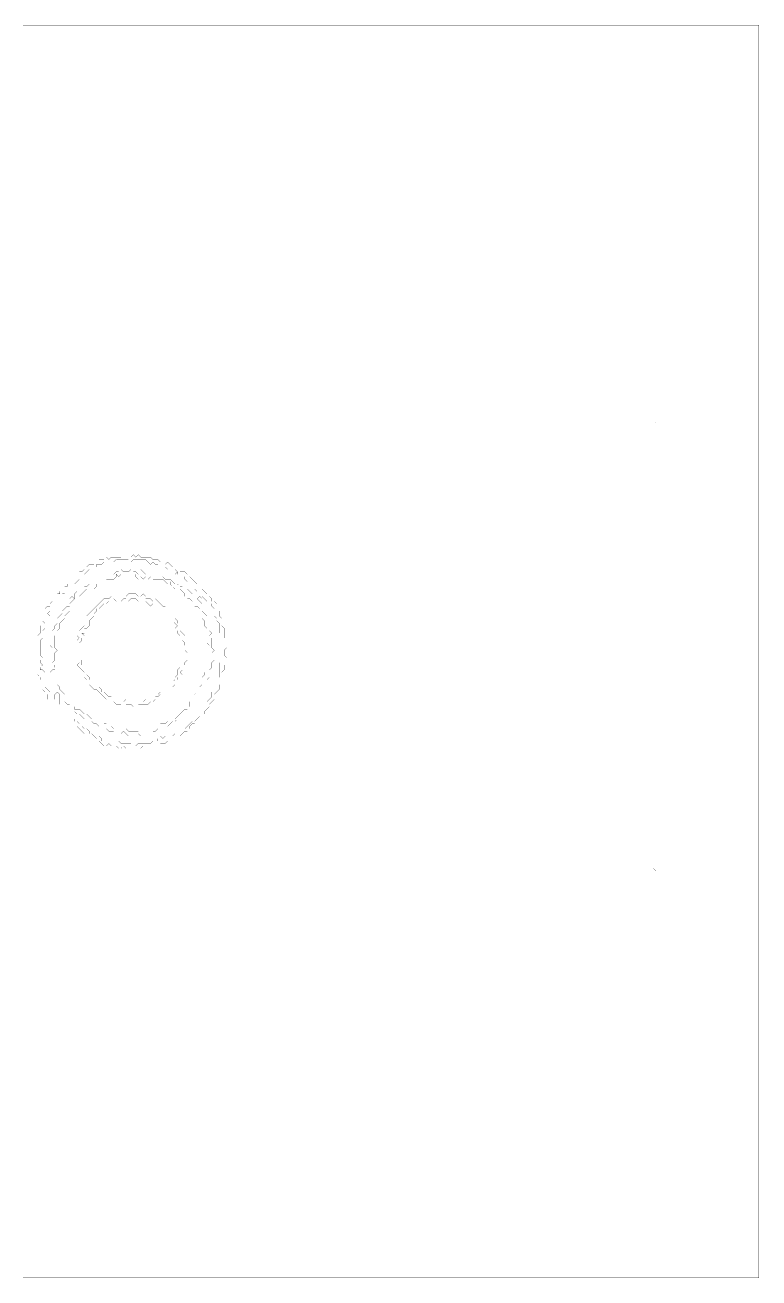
# Model space of a CAD drawing. Header units: metres. Extents: x 0 to 5003, y -5003 to 0.
# Drawn here: x 2074 to 5003, y -5003 to 0 of the extents above; entities that cross this region are included whole.
import ezdxf

# ---------------------------------------------------------------- set-up
doc = ezdxf.new("R2010")
doc.units = ezdxf.units.M
doc.layers.add('conductor', color=1, linetype='Continuous')
doc.layers.add('substrate', color=5, linetype='Continuous')

msp = doc.modelspace()

# ---------------------------------------------------------------- linework, layer by layer
at = {"layer": 'conductor', "const_width": 0.5}
for points in [[(2438, -2134.4), (2428.2, -2144.2), (2418.4, -2144.2), (2408.6, -2144.2), (2398.8, -2144.2), (2389, -2144.2), (2379.2, -2154), (2369.4, -2154), (2359.6, -2154), (2359.6, -2163.8), (2349.8, -2173.6), (2340.1, -2173.6), (2330.3, -2173.6), (2320.5, -2183.4), (2310.7, -2193.2), (2300.9, -2193.2), (2291.1, -2203), (2281.3, -2203), (2291.1, -2212.8), (2281.3, -2222.6), (2271.5, -2232.4), (2261.7, -2232.4), (2251.9, -2242.1), (2251.9, -2251.9), (2242.1, -2261.7), (2232.4, -2271.5), (2222.6, -2271.5), (2222.6, -2281.3), (2212.8, -2291.1), (2203, -2300.9), (2193.2, -2310.7), (2183.4, -2310.7), (2183.4, -2320.5), (2173.6, -2330.3), (2173.6, -2340.1), (2163.8, -2349.8), (2173.6, -2359.6), (2173.6, -2369.4), (2173.6, -2379.2), (2163.8, -2389), (2154, -2398.8), (2154, -2408.6), (2144.2, -2418.4), (2144.2, -2428.2), (2144.2, -2438), (2144.2, -2447.8), (2134.4, -2457.5), (2134.4, -2467.3), (2134.4, -2477.1), (2134.4, -2486.9), (2134.4, -2496.7), (2134.4, -2506.5), (2134.4, -2516.3), (2144.2, -2526.1), (2134.4, -2535.9), (2134.4, -2545.7), (2144.2, -2555.5), (2134.4, -2565.2), (2134.4, -2575), (2144.2, -2575), (2154, -2584.8), (2154, -2594.6), (2154, -2604.4), (2154, -2614.2), (2154, -2624), (2163.8, -2633.8), (2154, -2643.6), (2163.8, -2653.4), (2173.6, -2663.2), (2183.4, -2663.2), (2193.2, -2672.9), (2193.2, -2682.7), (2193.2, -2692.5), (2203, -2682.7), (2212.8, -2692.5), (2212.8, -2702.3), (2212.8, -2712.1), (2222.6, -2721.9), (2222.6, -2731.7), (2232.4, -2741.5), (2242.1, -2751.3), (2251.9, -2751.3), (2261.7, -2761.1), (2271.5, -2770.9), (2271.5, -2780.6), (2281.3, -2780.6), (2291.1, -2790.4), (2291.1, -2800.2), (2300.9, -2800.2), (2310.7, -2810), (2320.5, -2810), (2330.3, -2819.8), (2330.3, -2829.6), (2340.1, -2829.6), (2349.8, -2839.4), (2359.6, -2849.2), (2369.4, -2839.4), (2379.2, -2849.2), (2379.2, -2859), (2389, -2859), (2398.8, -2859), (2408.6, -2859), (2418.4, -2859), (2428.2, -2859), (2438, -2859), (2447.8, -2859), (2457.5, -2868.8), (2467.3, -2868.8), (2477.1, -2868.8), (2486.9, -2868.8), (2496.7, -2868.8), (2506.5, -2878.6), (2516.3, -2878.6), (2526.1, -2868.8), (2535.9, -2868.8), (2545.7, -2868.8), (2555.5, -2868.8), (2565.2, -2868.8), (2575, -2868.8), (2584.8, -2859), (2594.6, -2859), (2604.4, -2859), (2604.4, -2849.2), (2614.2, -2839.4), (2624, -2849.2), (2633.8, -2839.4), (2643.6, -2839.4), (2653.4, -2839.4), (2663.2, -2839.4), (2672.9, -2829.6), (2682.7, -2829.6), (2692.5, -2829.6), (2692.5, -2819.8), (2702.3, -2810), (2712.1, -2810), (2721.9, -2800.2), (2731.7, -2790.4), (2741.5, -2780.6), (2751.3, -2780.6), (2761.1, -2770.9), (2770.9, -2761.1), (2761.1, -2751.3), (2770.9, -2741.5), (2780.6, -2741.5), (2780.6, -2731.7), (2790.4, -2721.9), (2800.2, -2712.1), (2800.2, -2702.3), (2810, -2692.5), (2819.8, -2682.7), (2819.8, -2672.9), (2819.8, -2663.2), (2829.6, -2653.4), (2829.6, -2643.6), (2829.6, -2633.8), (2839.4, -2624), (2839.4, -2614.2), (2849.2, -2604.4), (2849.2, -2594.6), (2849.2, -2584.8), (2849.2, -2575), (2849.2, -2565.2), (2849.2, -2555.5), (2849.2, -2545.7), (2859, -2535.9), (2859, -2526.1), (2859, -2516.3), (2859, -2506.5), (2859, -2496.7), (2859, -2486.9), (2859, -2477.1), (2859, -2467.3), (2859, -2457.5), (2859, -2447.8), (2859, -2438), (2849.2, -2428.2), (2849.2, -2418.4), (2849.2, -2408.6), (2849.2, -2398.8), (2849.2, -2389), (2839.4, -2379.2), (2839.4, -2369.4), (2829.6, -2359.6), (2829.6, -2349.8), (2829.6, -2340.1), (2829.6, -2330.3), (2819.8, -2320.5), (2819.8, -2310.7), (2810, -2300.9), (2800.2, -2300.9), (2790.4, -2291.1), (2780.6, -2281.3), (2780.6, -2271.5), (2770.9, -2261.7), (2761.1, -2261.7), (2751.3, -2251.9), (2751.3, -2242.1), (2741.5, -2232.4), (2741.5, -2222.6), (2731.7, -2222.6), (2721.9, -2222.6), (2712.1, -2212.8), (2712.1, -2203), (2702.3, -2203), (2692.5, -2203), (2682.7, -2193.2), (2682.7, -2183.4), (2672.9, -2173.6), (2663.2, -2173.6), (2653.4, -2173.6), (2643.6, -2173.6), (2633.8, -2163.8), (2624, -2163.8), (2614.2, -2163.8), (2604.4, -2154), (2594.6, -2154), (2584.8, -2144.2), (2575, -2154), (2565.2, -2144.2), (2555.5, -2134.4), (2545.7, -2134.4), (2535.9, -2134.4), (2526.1, -2134.4), (2516.3, -2134.4), (2506.5, -2134.4), (2496.7, -2144.2), (2486.9, -2134.4), (2477.1, -2134.4), (2467.3, -2134.4), (2457.5, -2134.4), (2447.8, -2134.4)], [(2447.8, -2183.4), (2457.5, -2173.6), (2467.3, -2183.4), (2477.1, -2183.4), (2486.9, -2183.4), (2496.7, -2173.6), (2506.5, -2183.4), (2516.3, -2183.4), (2526.1, -2193.2), (2526.1, -2183.4), (2535.9, -2173.6), (2545.7, -2183.4), (2555.5, -2193.2), (2565.2, -2193.2), (2565.2, -2183.4), (2575, -2173.6), (2584.8, -2183.4), (2584.8, -2193.2), (2584.8, -2203), (2594.6, -2203), (2604.4, -2203), (2614.2, -2203), (2624, -2203), (2633.8, -2212.8), (2643.6, -2212.8), (2653.4, -2212.8), (2663.2, -2222.6), (2672.9, -2232.4), (2682.7, -2232.4), (2692.5, -2242.1), (2702.3, -2242.1), (2712.1, -2251.9), (2721.9, -2251.9), (2731.7, -2261.7), (2721.9, -2271.5), (2731.7, -2261.7), (2741.5, -2271.5), (2741.5, -2281.3), (2751.3, -2291.1), (2761.1, -2300.9), (2770.9, -2300.9), (2780.6, -2310.7), (2780.6, -2320.5), (2780.6, -2330.3), (2780.6, -2340.1), (2790.4, -2349.8), (2800.2, -2359.6), (2790.4, -2369.4), (2800.2, -2379.2), (2810, -2389), (2810, -2398.8), (2810, -2408.6), (2810, -2418.4), (2819.8, -2428.2), (2810, -2438), (2819.8, -2447.8), (2819.8, -2457.5), (2819.8, -2467.3), (2819.8, -2477.1), (2819.8, -2486.9), (2829.6, -2496.7), (2819.8, -2506.5), (2829.6, -2516.3), (2819.8, -2526.1), (2829.6, -2535.9), (2819.8, -2545.7), (2819.8, -2555.5), (2819.8, -2565.2), (2810, -2575), (2819.8, -2584.8), (2810, -2594.6), (2810, -2604.4), (2800.2, -2614.2), (2800.2, -2624), (2800.2, -2633.8), (2790.4, -2643.6), (2780.6, -2653.4), (2780.6, -2663.2), (2780.6, -2672.9), (2780.6, -2682.7), (2770.9, -2692.5), (2761.1, -2692.5), (2751.3, -2702.3), (2741.5, -2712.1), (2741.5, -2721.9), (2731.7, -2731.7), (2721.9, -2741.5), (2712.1, -2751.3), (2702.3, -2751.3), (2702.3, -2761.1), (2692.5, -2770.9), (2682.7, -2770.9), (2672.9, -2780.6), (2663.2, -2780.6), (2653.4, -2790.4), (2643.6, -2800.2), (2633.8, -2800.2), (2624, -2810), (2614.2, -2810), (2604.4, -2810), (2594.6, -2819.8), (2584.8, -2819.8), (2575, -2829.6), (2565.2, -2829.6), (2555.5, -2829.6), (2545.7, -2829.6), (2535.9, -2839.4), (2526.1, -2829.6), (2516.3, -2839.4), (2506.5, -2839.4), (2496.7, -2839.4), (2486.9, -2839.4), (2477.1, -2829.6), (2467.3, -2819.8), (2457.5, -2829.6), (2447.8, -2829.6), (2438, -2829.6), (2428.2, -2819.8), (2418.4, -2819.8), (2408.6, -2819.8), (2398.8, -2810), (2389, -2810), (2379.2, -2800.2), (2369.4, -2800.2), (2359.6, -2790.4), (2349.8, -2790.4), (2340.1, -2780.6), (2330.3, -2780.6), (2320.5, -2770.9), (2310.7, -2770.9), (2300.9, -2761.1), (2291.1, -2751.3), (2281.3, -2751.3), (2271.5, -2741.5), (2261.7, -2741.5), (2251.9, -2731.7), (2251.9, -2721.9), (2251.9, -2712.1), (2242.1, -2712.1), (2232.4, -2702.3), (2222.6, -2702.3), (2212.8, -2692.5), (2212.8, -2682.7), (2212.8, -2672.9), (2203, -2663.2), (2203, -2653.4), (2193.2, -2643.6), (2183.4, -2633.8), (2183.4, -2624), (2183.4, -2614.2), (2193.2, -2604.4), (2183.4, -2604.4), (2173.6, -2594.6), (2173.6, -2584.8), (2183.4, -2575), (2193.2, -2575), (2183.4, -2575), (2173.6, -2565.2), (2173.6, -2555.5), (2173.6, -2545.7), (2173.6, -2535.9), (2173.6, -2526.1), (2173.6, -2516.3), (2183.4, -2506.5), (2183.4, -2496.7), (2183.4, -2486.9), (2173.6, -2477.1), (2173.6, -2467.3), (2173.6, -2457.5), (2173.6, -2447.8), (2173.6, -2438), (2183.4, -2428.2), (2183.4, -2418.4), (2193.2, -2408.6), (2193.2, -2398.8), (2203, -2389), (2203, -2379.2), (2203, -2369.4), (2212.8, -2359.6), (2222.6, -2349.8), (2222.6, -2340.1), (2232.4, -2330.3), (2242.1, -2320.5), (2251.9, -2320.5), (2251.9, -2310.7), (2261.7, -2300.9), (2271.5, -2291.1), (2271.5, -2281.3), (2271.5, -2271.5), (2281.3, -2261.7), (2291.1, -2261.7), (2300.9, -2251.9), (2310.7, -2242.1), (2320.5, -2242.1), (2330.3, -2232.4), (2340.1, -2232.4), (2349.8, -2232.4), (2359.6, -2222.6), (2369.4, -2212.8), (2379.2, -2203), (2389, -2203), (2398.8, -2203), (2408.6, -2193.2), (2418.4, -2193.2), (2428.2, -2193.2), (2438, -2183.4)], [(2663.2, -2183.4), (2672.9, -2173.6), (2682.7, -2183.4), (2672.9, -2193.2)], [(2251.9, -2291.1), (2261.7, -2281.3), (2271.5, -2291.1), (2261.7, -2300.9)], [(2428.2, -2291.1), (2418.4, -2300.9), (2408.6, -2300.9), (2398.8, -2310.7), (2389, -2310.7), (2379.2, -2320.5), (2369.4, -2330.3), (2359.6, -2330.3), (2359.6, -2340.1), (2349.8, -2349.8), (2349.8, -2359.6), (2340.1, -2369.4), (2330.3, -2379.2), (2330.3, -2389), (2330.3, -2398.8), (2320.5, -2408.6), (2310.7, -2408.6), (2320.5, -2418.4), (2310.7, -2428.2), (2300.9, -2428.2), (2310.7, -2438), (2300.9, -2447.8), (2300.9, -2457.5), (2291.1, -2467.3), (2291.1, -2477.1), (2291.1, -2486.9), (2291.1, -2496.7), (2291.1, -2506.5), (2291.1, -2516.3), (2291.1, -2526.1), (2300.9, -2535.9), (2300.9, -2545.7), (2300.9, -2555.5), (2310.7, -2565.2), (2320.5, -2575), (2320.5, -2584.8), (2320.5, -2594.6), (2330.3, -2604.4), (2330.3, -2614.2), (2340.1, -2624), (2340.1, -2633.8), (2349.8, -2633.8), (2359.6, -2643.6), (2369.4, -2643.6), (2379.2, -2653.4), (2379.2, -2663.2), (2389, -2663.2), (2398.8, -2672.9), (2408.6, -2682.7), (2418.4, -2682.7), (2428.2, -2692.5), (2438, -2692.5), (2447.8, -2692.5), (2457.5, -2692.5), (2467.3, -2702.3), (2477.1, -2692.5), (2486.9, -2692.5), (2496.7, -2702.3), (2506.5, -2702.3), (2516.3, -2702.3), (2526.1, -2692.5), (2535.9, -2692.5), (2545.7, -2702.3), (2555.5, -2692.5), (2565.2, -2692.5), (2575, -2692.5), (2584.8, -2692.5), (2584.8, -2682.7), (2594.6, -2672.9), (2604.4, -2672.9), (2614.2, -2663.2), (2624, -2663.2), (2633.8, -2653.4), (2643.6, -2643.6), (2653.4, -2633.8), (2663.2, -2624), (2672.9, -2614.2), (2672.9, -2604.4), (2682.7, -2594.6), (2682.7, -2584.8), (2682.7, -2575), (2692.5, -2565.2), (2692.5, -2555.5), (2692.5, -2545.7), (2702.3, -2535.9), (2702.3, -2526.1), (2702.3, -2516.3), (2702.3, -2506.5), (2702.3, -2496.7), (2702.3, -2486.9), (2702.3, -2477.1), (2702.3, -2467.3), (2692.5, -2457.5), (2682.7, -2447.8), (2692.5, -2438), (2682.7, -2428.2), (2682.7, -2418.4), (2672.9, -2408.6), (2682.7, -2398.8), (2672.9, -2389), (2663.2, -2379.2), (2663.2, -2369.4), (2653.4, -2359.6), (2643.6, -2349.8), (2633.8, -2340.1), (2633.8, -2330.3), (2624, -2330.3), (2614.2, -2320.5), (2604.4, -2310.7), (2594.6, -2310.7), (2584.8, -2310.7), (2575, -2320.5), (2565.2, -2310.7), (2555.5, -2300.9), (2545.7, -2300.9), (2535.9, -2300.9), (2526.1, -2300.9), (2516.3, -2291.1), (2506.5, -2291.1), (2496.7, -2291.1), (2486.9, -2300.9), (2477.1, -2291.1), (2467.3, -2291.1), (2457.5, -2300.9), (2447.8, -2300.9), (2438, -2300.9)], [(2761.1, -2291.1), (2770.9, -2281.3), (2780.6, -2291.1), (2770.9, -2300.9)], [(2193.2, -2672.9), (2203, -2663.2), (2212.8, -2672.9), (2203, -2682.7)]]:
    msp.add_lwpolyline(points, close=True, dxfattribs=at)
at = {"layer": 'substrate', "const_width": 0.5}
msp.add_lwpolyline([(2065.9, -5003.2), (2075.7, -5003.2), (2085.5, -5003.2), (2095.3, -5003.2), (2105.1, -5003.2), (2114.9, -5003.2), (2124.7, -5003.2), (2134.4, -5003.2), (2144.2, -5003.2), (2154, -5003.2), (2163.8, -5003.2), (2173.6, -5003.2), (2183.4, -5003.2), (2193.2, -5003.2), (2203, -5003.2), (2212.8, -5003.2), (2222.6, -5003.2), (2232.4, -5003.2), (2242.1, -5003.2), (2251.9, -5003.2), (2261.7, -5003.2), (2271.5, -5003.2), (2281.3, -5003.2), (2291.1, -5003.2), (2300.9, -5003.2), (2310.7, -5003.2), (2320.5, -5003.2), (2330.3, -5003.2), (2340.1, -5003.2), (2349.8, -5003.2), (2359.6, -5003.2), (2369.4, -5003.2), (2379.2, -5003.2), (2389, -5003.2), (2398.8, -5003.2), (2408.6, -5003.2), (2418.4, -5003.2), (2428.2, -5003.2), (2438, -5003.2), (2447.8, -5003.2), (2457.5, -5003.2), (2467.3, -5003.2), (2477.1, -5003.2), (2486.9, -5003.2), (2496.7, -5003.2), (2506.5, -5003.2), (2516.3, -5003.2), (2526.1, -5003.2), (2535.9, -5003.2), (2545.7, -5003.2), (2555.5, -5003.2), (2565.2, -5003.2), (2575, -5003.2), (2584.8, -5003.2), (2594.6, -5003.2), (2604.4, -5003.2), (2614.2, -5003.2), (2624, -5003.2), (2633.8, -5003.2), (2643.6, -5003.2), (2653.4, -5003.2), (2663.2, -5003.2), (2672.9, -5003.2), (2682.7, -5003.2), (2692.5, -5003.2), (2702.3, -5003.2), (2712.1, -5003.2), (2721.9, -5003.2), (2731.7, -5003.2), (2741.5, -5003.2), (2751.3, -5003.2), (2761.1, -5003.2), (2770.9, -5003.2), (2780.6, -5003.2), (2790.4, -5003.2), (2800.2, -5003.2), (2810, -5003.2), (2819.8, -5003.2), (2829.6, -5003.2), (2839.4, -5003.2), (2849.2, -5003.2), (2859, -5003.2), (2868.8, -5003.2), (2878.6, -5003.2), (2888.3, -5003.2), (2898.1, -5003.2), (2907.9, -5003.2), (2917.7, -5003.2), (2927.5, -5003.2), (2937.3, -5003.2), (2947.1, -5003.2), (2956.9, -5003.2), (2966.7, -5003.2), (2976.5, -5003.2), (2986.3, -5003.2), (2996.1, -5003.2), (3005.8, -5003.2), (3015.6, -5003.2), (3025.4, -5003.2), (3035.2, -5003.2), (3045, -5003.2), (3054.8, -5003.2), (3064.6, -5003.2), (3074.4, -5003.2), (3084.2, -5003.2), (3094, -5003.2), (3103.8, -5003.2), (3113.5, -5003.2), (3123.3, -5003.2), (3133.1, -5003.2), (3142.9, -5003.2), (3152.7, -5003.2), (3162.5, -5003.2), (3172.3, -5003.2), (3182.1, -5003.2), (3191.9, -5003.2), (3201.7, -5003.2), (3211.5, -5003.2), (3221.2, -5003.2), (3231, -5003.2), (3240.8, -5003.2), (3250.6, -5003.2), (3260.4, -5003.2), (3270.2, -5003.2), (3280, -5003.2), (3289.8, -5003.2), (3299.6, -5003.2), (3309.4, -5003.2), (3319.2, -5003.2), (3328.9, -5003.2), (3338.7, -5003.2), (3348.5, -5003.2), (3358.3, -5003.2), (3368.1, -5003.2), (3377.9, -5003.2), (3387.7, -5003.2), (3397.5, -5003.2), (3407.3, -5003.2), (3417.1, -5003.2), (3426.9, -5003.2), (3436.6, -5003.2), (3446.4, -5003.2), (3456.2, -5003.2), (3466, -5003.2), (3475.8, -5003.2), (3485.6, -5003.2), (3495.4, -5003.2), (3505.2, -5003.2), (3515, -5003.2), (3524.8, -5003.2), (3534.6, -5003.2), (3544.3, -5003.2), (3554.1, -5003.2), (3563.9, -5003.2), (3573.7, -5003.2), (3583.5, -5003.2), (3593.3, -5003.2), (3603.1, -5003.2), (3612.9, -5003.2), (3622.7, -5003.2), (3632.5, -5003.2), (3642.3, -5003.2), (3652, -5003.2), (3661.8, -5003.2), (3671.6, -5003.2), (3681.4, -5003.2), (3691.2, -5003.2), (3701, -5003.2), (3710.8, -5003.2), (3720.6, -5003.2), (3730.4, -5003.2), (3740.2, -5003.2), (3750, -5003.2), (3759.8, -5003.2), (3769.5, -5003.2), (3779.3, -5003.2), (3789.1, -5003.2), (3798.9, -5003.2), (3808.7, -5003.2), (3818.5, -5003.2), (3828.3, -5003.2), (3838.1, -5003.2), (3847.9, -5003.2), (3857.7, -5003.2), (3867.5, -5003.2), (3877.2, -5003.2), (3887, -5003.2), (3896.8, -5003.2), (3906.6, -5003.2), (3916.4, -5003.2), (3926.2, -5003.2), (3936, -5003.2), (3945.8, -5003.2), (3955.6, -5003.2), (3965.4, -5003.2), (3975.2, -5003.2), (3984.9, -5003.2), (3994.7, -5003.2), (4004.5, -5003.2), (4014.3, -5003.2), (4024.1, -5003.2), (4033.9, -5003.2), (4043.7, -5003.2), (4053.5, -5003.2), (4063.3, -5003.2), (4073.1, -5003.2), (4082.9, -5003.2), (4092.6, -5003.2), (4102.4, -5003.2), (4112.2, -5003.2), (4122, -5003.2), (4131.8, -5003.2), (4141.6, -5003.2), (4151.4, -5003.2), (4161.2, -5003.2), (4171, -5003.2), (4180.8, -5003.2), (4190.6, -5003.2), (4200.3, -5003.2), (4210.1, -5003.2), (4219.9, -5003.2), (4229.7, -5003.2), (4239.5, -5003.2), (4249.3, -5003.2), (4259.1, -5003.2), (4268.9, -5003.2), (4278.7, -5003.2), (4288.5, -5003.2), (4298.3, -5003.2), (4308, -5003.2), (4317.8, -5003.2), (4327.6, -5003.2), (4337.4, -5003.2), (4347.2, -5003.2), (4357, -5003.2), (4366.8, -5003.2), (4376.6, -5003.2), (4386.4, -5003.2), (4396.2, -5003.2), (4406, -5003.2), (4415.7, -5003.2), (4425.5, -5003.2), (4435.3, -5003.2), (4445.1, -5003.2), (4454.9, -5003.2), (4464.7, -5003.2), (4474.5, -5003.2), (4484.3, -5003.2), (4494.1, -5003.2), (4503.9, -5003.2), (4513.7, -5003.2), (4523.4, -5003.2), (4533.2, -5003.2), (4543, -5003.2), (4552.8, -5003.2), (4562.6, -5003.2), (4572.4, -5003.2), (4582.2, -5003.2), (4592, -5003.2), (4601.8, -5003.2), (4611.6, -5003.2), (4621.4, -5003.2), (4631.2, -5003.2), (4640.9, -5003.2), (4650.7, -5003.2), (4660.5, -5003.2), (4670.3, -5003.2), (4680.1, -5003.2), (4689.9, -5003.2), (4699.7, -5003.2), (4709.5, -5003.2), (4719.3, -5003.2), (4729.1, -5003.2), (4738.9, -5003.2), (4748.6, -5003.2), (4758.4, -5003.2), (4768.2, -5003.2), (4778, -5003.2), (4787.8, -5003.2), (4797.6, -5003.2), (4807.4, -5003.2), (4817.2, -5003.2), (4827, -5003.2), (4836.8, -5003.2), (4846.6, -5003.2), (4856.3, -5003.2), (4866.1, -5003.2), (4875.9, -5003.2), (4885.7, -5003.2), (4895.5, -5003.2), (4905.3, -5003.2), (4915.1, -5003.2), (4924.9, -5003.2), (4934.7, -5003.2), (4944.5, -5003.2), (4954.3, -5003.2), (4964, -5003.2), (4973.8, -5003.2), (4983.6, -5003.2), (4993.4, -5003.2), (5003.2, -5003.2), (5003.2, -4993.4), (5003.2, -4983.6), (5003.2, -4973.8), (5003.2, -4964), (5003.2, -4954.3), (5003.2, -4944.5), (5003.2, -4934.7), (5003.2, -4924.9), (5003.2, -4915.1), (5003.2, -4905.3), (5003.2, -4895.5), (5003.2, -4885.7), (5003.2, -4875.9), (5003.2, -4866.1), (5003.2, -4856.3), (5003.2, -4846.6), (5003.2, -4836.8), (5003.2, -4827), (5003.2, -4817.2), (5003.2, -4807.4), (5003.2, -4797.6), (5003.2, -4787.8), (5003.2, -4778), (5003.2, -4768.2), (5003.2, -4758.4), (5003.2, -4748.6), (5003.2, -4738.9), (5003.2, -4729.1), (5003.2, -4719.3), (5003.2, -4709.5), (5003.2, -4699.7), (5003.2, -4689.9), (5003.2, -4680.1), (5003.2, -4670.3), (5003.2, -4660.5), (5003.2, -4650.7), (5003.2, -4640.9), (5003.2, -4631.2), (5003.2, -4621.4), (5003.2, -4611.6), (5003.2, -4601.8), (5003.2, -4592), (5003.2, -4582.2), (5003.2, -4572.4), (5003.2, -4562.6), (5003.2, -4552.8), (5003.2, -4543), (5003.2, -4533.2), (5003.2, -4523.4), (5003.2, -4513.7), (5003.2, -4503.9), (5003.2, -4494.1), (5003.2, -4484.3), (5003.2, -4474.5), (5003.2, -4464.7), (5003.2, -4454.9), (5003.2, -4445.1), (5003.2, -4435.3), (5003.2, -4425.5), (5003.2, -4415.7), (5003.2, -4406), (5003.2, -4396.2), (5003.2, -4386.4), (5003.2, -4376.6), (5003.2, -4366.8), (5003.2, -4357), (5003.2, -4347.2), (5003.2, -4337.4), (5003.2, -4327.6), (5003.2, -4317.8), (5003.2, -4308), (5003.2, -4298.3), (5003.2, -4288.5), (5003.2, -4278.7), (5003.2, -4268.9), (5003.2, -4259.1), (5003.2, -4249.3), (5003.2, -4239.5), (5003.2, -4229.7), (5003.2, -4219.9), (5003.2, -4210.1), (5003.2, -4200.3), (5003.2, -4190.6), (5003.2, -4180.8), (5003.2, -4171), (5003.2, -4161.2), (5003.2, -4151.4), (5003.2, -4141.6), (5003.2, -4131.8), (5003.2, -4122), (5003.2, -4112.2), (5003.2, -4102.4), (5003.2, -4092.6), (5003.2, -4082.9), (5003.2, -4073.1), (5003.2, -4063.3), (5003.2, -4053.5), (5003.2, -4043.7), (5003.2, -4033.9), (5003.2, -4024.1), (5003.2, -4014.3), (5003.2, -4004.5), (5003.2, -3994.7), (5003.2, -3984.9), (5003.2, -3975.2), (5003.2, -3965.4), (5003.2, -3955.6), (5003.2, -3945.8), (5003.2, -3936), (5003.2, -3926.2), (5003.2, -3916.4), (5003.2, -3906.6), (5003.2, -3896.8), (5003.2, -3887), (5003.2, -3877.2), (5003.2, -3867.5), (5003.2, -3857.7), (5003.2, -3847.9), (5003.2, -3838.1), (5003.2, -3828.3), (5003.2, -3818.5), (5003.2, -3808.7), (5003.2, -3798.9), (5003.2, -3789.1), (5003.2, -3779.3), (5003.2, -3769.5), (5003.2, -3759.8), (5003.2, -3750), (5003.2, -3740.2), (5003.2, -3730.4), (5003.2, -3720.6), (5003.2, -3710.8), (5003.2, -3701), (5003.2, -3691.2), (5003.2, -3681.4), (5003.2, -3671.6), (5003.2, -3661.8), (5003.2, -3652), (5003.2, -3642.3), (5003.2, -3632.5), (5003.2, -3622.7), (5003.2, -3612.9), (5003.2, -3603.1), (5003.2, -3593.3), (5003.2, -3583.5), (5003.2, -3573.7), (5003.2, -3563.9), (5003.2, -3554.1), (5003.2, -3544.3), (5003.2, -3534.6), (5003.2, -3524.8), (5003.2, -3515), (5003.2, -3505.2), (5003.2, -3495.4), (5003.2, -3485.6), (5003.2, -3475.8), (5003.2, -3466), (5003.2, -3456.2), (5003.2, -3446.4), (5003.2, -3436.6), (5003.2, -3426.9), (5003.2, -3417.1), (5003.2, -3407.3), (5003.2, -3397.5), (5003.2, -3387.7), (5003.2, -3377.9), (5003.2, -3368.1), (5003.2, -3358.3), (5003.2, -3348.5), (5003.2, -3338.7), (5003.2, -3328.9), (5003.2, -3319.2), (5003.2, -3309.4), (5003.2, -3299.6), (5003.2, -3289.8), (5003.2, -3280), (5003.2, -3270.2), (5003.2, -3260.4), (5003.2, -3250.6), (5003.2, -3240.8), (5003.2, -3231), (5003.2, -3221.2), (5003.2, -3211.5), (5003.2, -3201.7), (5003.2, -3191.9), (5003.2, -3182.1), (5003.2, -3172.3), (5003.2, -3162.5), (5003.2, -3152.7), (5003.2, -3142.9), (5003.2, -3133.1), (5003.2, -3123.3), (5003.2, -3113.5), (5003.2, -3103.8), (5003.2, -3094), (5003.2, -3084.2), (5003.2, -3074.4), (5003.2, -3064.6), (5003.2, -3054.8), (5003.2, -3045), (5003.2, -3035.2), (5003.2, -3025.4), (5003.2, -3015.6), (5003.2, -3005.8), (5003.2, -2996.1), (5003.2, -2986.3), (5003.2, -2976.5), (5003.2, -2966.7), (5003.2, -2956.9), (5003.2, -2947.1), (5003.2, -2937.3), (5003.2, -2927.5), (5003.2, -2917.7), (5003.2, -2907.9), (5003.2, -2898.1), (5003.2, -2888.3), (5003.2, -2878.6), (5003.2, -2868.8), (5003.2, -2859), (5003.2, -2849.2), (5003.2, -2839.4), (5003.2, -2829.6), (5003.2, -2819.8), (5003.2, -2810), (5003.2, -2800.2), (5003.2, -2790.4), (5003.2, -2780.6), (5003.2, -2770.9), (5003.2, -2761.1), (5003.2, -2751.3), (5003.2, -2741.5), (5003.2, -2731.7), (5003.2, -2721.9), (5003.2, -2712.1), (5003.2, -2702.3), (5003.2, -2692.5), (5003.2, -2682.7), (5003.2, -2672.9), (5003.2, -2663.2), (5003.2, -2653.4), (5003.2, -2643.6), (5003.2, -2633.8), (5003.2, -2624), (5003.2, -2614.2), (5003.2, -2604.4), (5003.2, -2594.6), (5003.2, -2584.8), (5003.2, -2575), (5003.2, -2565.2), (5003.2, -2555.5), (5003.2, -2545.7), (5003.2, -2535.9), (5003.2, -2526.1), (5003.2, -2516.3), (5003.2, -2506.5), (5003.2, -2496.7), (5003.2, -2486.9), (5003.2, -2477.1), (5003.2, -2467.3), (5003.2, -2457.5), (5003.2, -2447.8), (5003.2, -2438), (5003.2, -2428.2), (5003.2, -2418.4), (5003.2, -2408.6), (5003.2, -2398.8), (5003.2, -2389), (5003.2, -2379.2), (5003.2, -2369.4), (5003.2, -2359.6), (5003.2, -2349.8), (5003.2, -2340.1), (5003.2, -2330.3), (5003.2, -2320.5), (5003.2, -2310.7), (5003.2, -2300.9), (5003.2, -2291.1), (5003.2, -2281.3), (5003.2, -2271.5), (5003.2, -2261.7), (5003.2, -2251.9), (5003.2, -2242.1), (5003.2, -2232.4), (5003.2, -2222.6), (5003.2, -2212.8), (5003.2, -2203), (5003.2, -2193.2), (5003.2, -2183.4), (5003.2, -2173.6), (5003.2, -2163.8), (5003.2, -2154), (5003.2, -2144.2), (5003.2, -2134.4), (5003.2, -2124.7), (5003.2, -2114.9), (5003.2, -2105.1), (5003.2, -2095.3), (5003.2, -2085.5), (5003.2, -2075.7), (5003.2, -2065.9), (5003.2, -2056.1), (5003.2, -2046.3), (5003.2, -2036.5), (5003.2, -2026.7), (5003.2, -2016.9), (5003.2, -2007.2), (5003.2, -1997.4), (5003.2, -1987.6), (5003.2, -1977.8), (5003.2, -1968), (5003.2, -1958.2), (5003.2, -1948.4), (5003.2, -1938.6), (5003.2, -1928.8), (5003.2, -1919), (5003.2, -1909.2), (5003.2, -1899.5), (5003.2, -1889.7), (5003.2, -1879.9), (5003.2, -1870.1), (5003.2, -1860.3), (5003.2, -1850.5), (5003.2, -1840.7), (5003.2, -1830.9), (5003.2, -1821.1), (5003.2, -1811.3), (5003.2, -1801.5), (5003.2, -1791.8), (5003.2, -1782), (5003.2, -1772.2), (5003.2, -1762.4), (5003.2, -1752.6), (5003.2, -1742.8), (5003.2, -1733), (5003.2, -1723.2), (5003.2, -1713.4), (5003.2, -1703.6), (5003.2, -1693.8), (5003.2, -1684.1), (5003.2, -1674.3), (5003.2, -1664.5), (5003.2, -1654.7), (5003.2, -1644.9), (5003.2, -1635.1), (5003.2, -1625.3), (5003.2, -1615.5), (5003.2, -1605.7), (5003.2, -1595.9), (5003.2, -1586.1), (5003.2, -1576.4), (5003.2, -1566.6), (5003.2, -1556.8), (5003.2, -1547), (5003.2, -1537.2), (5003.2, -1527.4), (5003.2, -1517.6), (5003.2, -1507.8), (5003.2, -1498), (5003.2, -1488.2), (5003.2, -1478.4), (5003.2, -1468.7), (5003.2, -1458.9), (5003.2, -1449.1), (5003.2, -1439.3), (5003.2, -1429.5), (5003.2, -1419.7), (5003.2, -1409.9), (5003.2, -1400.1), (5003.2, -1390.3), (5003.2, -1380.5), (5003.2, -1370.7), (5003.2, -1361), (5003.2, -1351.2), (5003.2, -1341.4), (5003.2, -1331.6), (5003.2, -1321.8), (5003.2, -1312), (5003.2, -1302.2), (5003.2, -1292.4), (5003.2, -1282.6), (5003.2, -1272.8), (5003.2, -1263), (5003.2, -1253.2), (5003.2, -1243.5), (5003.2, -1233.7), (5003.2, -1223.9), (5003.2, -1214.1), (5003.2, -1204.3), (5003.2, -1194.5), (5003.2, -1184.7), (5003.2, -1174.9), (5003.2, -1165.1), (5003.2, -1155.3), (5003.2, -1145.5), (5003.2, -1135.8), (5003.2, -1126), (5003.2, -1116.2), (5003.2, -1106.4), (5003.2, -1096.6), (5003.2, -1086.8), (5003.2, -1077), (5003.2, -1067.2), (5003.2, -1057.4), (5003.2, -1047.6), (5003.2, -1037.8), (5003.2, -1028.1), (5003.2, -1018.3), (5003.2, -1008.5), (5003.2, -998.7), (5003.2, -988.9), (5003.2, -979.1), (5003.2, -969.3), (5003.2, -959.5), (5003.2, -949.7), (5003.2, -939.9), (5003.2, -930.1), (5003.2, -920.4), (5003.2, -910.6), (5003.2, -900.8), (5003.2, -891), (5003.2, -881.2), (5003.2, -871.4), (5003.2, -861.6), (5003.2, -851.8), (5003.2, -842), (5003.2, -832.2), (5003.2, -822.4), (5003.2, -812.7), (5003.2, -802.9), (5003.2, -793.1), (5003.2, -783.3), (5003.2, -773.5), (5003.2, -763.7), (5003.2, -753.9), (5003.2, -744.1), (5003.2, -734.3), (5003.2, -724.5), (5003.2, -714.7), (5003.2, -705), (5003.2, -695.2), (5003.2, -685.4), (5003.2, -675.6), (5003.2, -665.8), (5003.2, -656), (5003.2, -646.2), (5003.2, -636.4), (5003.2, -626.6), (5003.2, -616.8), (5003.2, -607), (5003.2, -597.3), (5003.2, -587.5), (5003.2, -577.7), (5003.2, -567.9), (5003.2, -558.1), (5003.2, -548.3), (5003.2, -538.5), (5003.2, -528.7), (5003.2, -518.9), (5003.2, -509.1), (5003.2, -499.3), (5003.2, -489.6), (5003.2, -479.8), (5003.2, -470), (5003.2, -460.2), (5003.2, -450.4), (5003.2, -440.6), (5003.2, -430.8), (5003.2, -421), (5003.2, -411.2), (5003.2, -401.4), (5003.2, -391.6), (5003.2, -381.8), (5003.2, -372.1), (5003.2, -362.3), (5003.2, -352.5), (5003.2, -342.7), (5003.2, -332.9), (5003.2, -323.1), (5003.2, -313.3), (5003.2, -303.5), (5003.2, -293.7), (5003.2, -283.9), (5003.2, -274.1), (5003.2, -264.4), (5003.2, -254.6), (5003.2, -244.8), (5003.2, -235), (5003.2, -225.2), (5003.2, -215.4), (5003.2, -205.6), (5003.2, -195.8), (5003.2, -186), (5003.2, -176.2), (5003.2, -166.4), (5003.2, -156.7), (5003.2, -146.9), (5003.2, -137.1), (5003.2, -127.3), (5003.2, -117.5), (5003.2, -107.7), (5003.2, -97.9), (5003.2, -88.1), (5003.2, -78.3), (5003.2, -68.5), (5003.2, -58.7), (5003.2, -49), (5003.2, -39.2), (5003.2, -29.4), (5003.2, -19.6), (5003.2, -9.8), (5003.2, 0), (4993.4, 0), (4983.6, 0), (4973.8, 0), (4964, 0), (4954.3, 0), (4944.5, 0), (4934.7, 0), (4924.9, 0), (4915.1, 0), (4905.3, 0), (4895.5, 0), (4885.7, 0), (4875.9, 0), (4866.1, 0), (4856.3, 0), (4846.6, 0), (4836.8, 0), (4827, 0), (4817.2, 0), (4807.4, 0), (4797.6, 0), (4787.8, 0), (4778, 0), (4768.2, 0), (4758.4, 0), (4748.6, 0), (4738.9, 0), (4729.1, 0), (4719.3, 0), (4709.5, 0), (4699.7, 0), (4689.9, 0), (4680.1, 0), (4670.3, 0), (4660.5, 0), (4650.7, 0), (4640.9, 0), (4631.2, 0), (4621.4, 0), (4611.6, 0), (4601.8, 0), (4592, 0), (4582.2, 0), (4572.4, 0), (4562.6, 0), (4552.8, 0), (4543, 0), (4533.2, 0), (4523.4, 0), (4513.7, 0), (4503.9, 0), (4494.1, 0), (4484.3, 0), (4474.5, 0), (4464.7, 0), (4454.9, 0), (4445.1, 0), (4435.3, 0), (4425.5, 0), (4415.7, 0), (4406, 0), (4396.2, 0), (4386.4, 0), (4376.6, 0), (4366.8, 0), (4357, 0), (4347.2, 0), (4337.4, 0), (4327.6, 0), (4317.8, 0), (4308, 0), (4298.3, 0), (4288.5, 0), (4278.7, 0), (4268.9, 0), (4259.1, 0), (4249.3, 0), (4239.5, 0), (4229.7, 0), (4219.9, 0), (4210.1, 0), (4200.3, 0), (4190.6, 0), (4180.8, 0), (4171, 0), (4161.2, 0), (4151.4, 0), (4141.6, 0), (4131.8, 0), (4122, 0), (4112.2, 0), (4102.4, 0), (4092.6, 0), (4082.9, 0), (4073.1, 0), (4063.3, 0), (4053.5, 0), (4043.7, 0), (4033.9, 0), (4024.1, 0), (4014.3, 0), (4004.5, 0), (3994.7, 0), (3984.9, 0), (3975.2, 0), (3965.4, 0), (3955.6, 0), (3945.8, 0), (3936, 0), (3926.2, 0), (3916.4, 0), (3906.6, 0), (3896.8, 0), (3887, 0), (3877.2, 0), (3867.5, 0), (3857.7, 0), (3847.9, 0), (3838.1, 0), (3828.3, 0), (3818.5, 0), (3808.7, 0), (3798.9, 0), (3789.1, 0), (3779.3, 0), (3769.5, 0), (3759.8, 0), (3750, 0), (3740.2, 0), (3730.4, 0), (3720.6, 0), (3710.8, 0), (3701, 0), (3691.2, 0), (3681.4, 0), (3671.6, 0), (3661.8, 0), (3652, 0), (3642.3, 0), (3632.5, 0), (3622.7, 0), (3612.9, 0), (3603.1, 0), (3593.3, 0), (3583.5, 0), (3573.7, 0), (3563.9, 0), (3554.1, 0), (3544.3, 0), (3534.6, 0), (3524.8, 0), (3515, 0), (3505.2, 0), (3495.4, 0), (3485.6, 0), (3475.8, 0), (3466, 0), (3456.2, 0), (3446.4, 0), (3436.6, 0), (3426.9, 0), (3417.1, 0), (3407.3, 0), (3397.5, 0), (3387.7, 0), (3377.9, 0), (3368.1, 0), (3358.3, 0), (3348.5, 0), (3338.7, 0), (3328.9, 0), (3319.2, 0), (3309.4, 0), (3299.6, 0), (3289.8, 0), (3280, 0), (3270.2, 0), (3260.4, 0), (3250.6, 0), (3240.8, 0), (3231, 0), (3221.2, 0), (3211.5, 0), (3201.7, 0), (3191.9, 0), (3182.1, 0), (3172.3, 0), (3162.5, 0), (3152.7, 0), (3142.9, 0), (3133.1, 0), (3123.3, 0), (3113.5, 0), (3103.8, 0), (3094, 0), (3084.2, 0), (3074.4, 0), (3064.6, 0), (3054.8, 0), (3045, 0), (3035.2, 0), (3025.4, 0), (3015.6, 0), (3005.8, 0), (2996.1, 0), (2986.3, 0), (2976.5, 0), (2966.7, 0), (2956.9, 0), (2947.1, 0), (2937.3, 0), (2927.5, 0), (2917.7, 0), (2907.9, 0), (2898.1, 0), (2888.3, 0), (2878.6, 0), (2868.8, 0), (2859, 0), (2849.2, 0), (2839.4, 0), (2829.6, 0), (2819.8, 0), (2810, 0), (2800.2, 0), (2790.4, 0), (2780.6, 0), (2770.9, 0), (2761.1, 0), (2751.3, 0), (2741.5, 0), (2731.7, 0), (2721.9, 0), (2712.1, 0), (2702.3, 0), (2692.5, 0), (2682.7, 0), (2672.9, 0), (2663.2, 0), (2653.4, 0), (2643.6, 0), (2633.8, 0), (2624, 0), (2614.2, 0), (2604.4, 0), (2594.6, 0), (2584.8, 0), (2575, 0), (2565.2, 0), (2555.5, 0), (2545.7, 0), (2535.9, 0), (2526.1, 0), (2516.3, 0), (2506.5, 0), (2496.7, 0), (2486.9, 0), (2477.1, 0), (2467.3, 0), (2457.5, 0), (2447.8, 0), (2438, 0), (2428.2, 0), (2418.4, 0), (2408.6, 0), (2398.8, 0), (2389, 0), (2379.2, 0), (2369.4, 0), (2359.6, 0), (2349.8, 0), (2340.1, 0), (2330.3, 0), (2320.5, 0), (2310.7, 0), (2300.9, 0), (2291.1, 0), (2281.3, 0), (2271.5, 0), (2261.7, 0), (2251.9, 0), (2242.1, 0), (2232.4, 0), (2222.6, 0), (2212.8, 0), (2203, 0), (2193.2, 0), (2183.4, 0), (2173.6, 0), (2163.8, 0), (2154, 0), (2144.2, 0), (2134.4, 0), (2124.7, 0), (2114.9, 0), (2105.1, 0), (2095.3, 0), (2085.5, 0), (2075.7, 0), (2065.9, 0)], dxfattribs=at)
for points in [[(4582.2, -1576.4), (4592, -1566.6), (4601.8, -1576.4), (4592, -1586.1)], [(2457.5, -2124.7), (2467.3, -2114.9), (2477.1, -2124.7), (2486.9, -2114.9), (2496.7, -2124.7), (2506.5, -2114.9), (2516.3, -2124.7), (2526.1, -2114.9), (2535.9, -2124.7), (2545.7, -2124.7), (2555.5, -2124.7), (2565.2, -2124.7), (2575, -2124.7), (2584.8, -2134.4), (2594.6, -2134.4), (2604.4, -2134.4), (2614.2, -2144.2), (2614.2, -2154), (2624, -2144.2), (2633.8, -2154), (2643.6, -2144.2), (2653.4, -2154), (2663.2, -2163.8), (2672.9, -2163.8), (2682.7, -2173.6), (2692.5, -2183.4), (2702.3, -2183.4), (2712.1, -2183.4), (2721.9, -2193.2), (2721.9, -2203), (2731.7, -2203), (2741.5, -2212.8), (2751.3, -2222.6), (2761.1, -2232.4), (2770.9, -2232.4), (2780.6, -2242.1), (2780.6, -2251.9), (2790.4, -2261.7), (2800.2, -2271.5), (2800.2, -2281.3), (2810, -2281.3), (2819.8, -2291.1), (2819.8, -2300.9), (2829.6, -2300.9), (2839.4, -2310.7), (2839.4, -2320.5), (2839.4, -2330.3), (2849.2, -2340.1), (2849.2, -2349.8), (2849.2, -2359.6), (2859, -2369.4), (2859, -2379.2), (2859, -2389), (2859, -2398.8), (2868.8, -2408.6), (2868.8, -2418.4), (2868.8, -2428.2), (2868.8, -2438), (2868.8, -2447.8), (2878.6, -2457.5), (2878.6, -2467.3), (2868.8, -2477.1), (2878.6, -2486.9), (2868.8, -2496.7), (2868.8, -2506.5), (2868.8, -2516.3), (2878.6, -2526.1), (2878.6, -2535.9), (2878.6, -2545.7), (2868.8, -2555.5), (2868.8, -2565.2), (2868.8, -2575), (2859, -2584.8), (2859, -2594.6), (2859, -2604.4), (2859, -2614.2), (2859, -2624), (2849.2, -2633.8), (2849.2, -2643.6), (2849.2, -2653.4), (2839.4, -2663.2), (2829.6, -2672.9), (2829.6, -2682.7), (2829.6, -2692.5), (2819.8, -2702.3), (2810, -2712.1), (2810, -2721.9), (2800.2, -2731.7), (2790.4, -2741.5), (2790.4, -2751.3), (2780.6, -2761.1), (2770.9, -2770.9), (2761.1, -2780.6), (2751.3, -2790.4), (2741.5, -2790.4), (2731.7, -2800.2), (2731.7, -2810), (2721.9, -2819.8), (2712.1, -2819.8), (2702.3, -2829.6), (2692.5, -2839.4), (2682.7, -2839.4), (2672.9, -2839.4), (2663.2, -2849.2), (2653.4, -2859), (2643.6, -2859), (2633.8, -2868.8), (2624, -2868.8), (2614.2, -2868.8), (2604.4, -2878.6), (2594.6, -2878.6), (2584.8, -2878.6), (2575, -2878.6), (2565.2, -2878.6), (2555.5, -2878.6), (2545.7, -2878.6), (2535.9, -2888.3), (2526.1, -2888.3), (2516.3, -2888.3), (2506.5, -2888.3), (2496.7, -2888.3), (2486.9, -2888.3), (2477.1, -2888.3), (2467.3, -2878.6), (2457.5, -2888.3), (2447.8, -2888.3), (2438, -2878.6), (2428.2, -2878.6), (2418.4, -2878.6), (2408.6, -2868.8), (2398.8, -2878.6), (2389, -2878.6), (2379.2, -2868.8), (2369.4, -2859), (2359.6, -2859), (2349.8, -2859), (2340.1, -2849.2), (2330.3, -2839.4), (2320.5, -2829.6), (2310.7, -2829.6), (2300.9, -2819.8), (2291.1, -2810), (2281.3, -2800.2), (2271.5, -2800.2), (2261.7, -2790.4), (2251.9, -2780.6), (2242.1, -2770.9), (2232.4, -2761.1), (2222.6, -2751.3), (2212.8, -2741.5), (2203, -2731.7), (2193.2, -2721.9), (2203, -2712.1), (2193.2, -2721.9), (2183.4, -2712.1), (2183.4, -2702.3), (2173.6, -2702.3), (2163.8, -2692.5), (2163.8, -2682.7), (2163.8, -2672.9), (2154, -2663.2), (2144.2, -2653.4), (2144.2, -2643.6), (2144.2, -2633.8), (2144.2, -2624), (2134.4, -2614.2), (2134.4, -2604.4), (2124.7, -2594.6), (2134.4, -2584.8), (2124.7, -2575), (2124.7, -2565.2), (2124.7, -2555.5), (2124.7, -2545.7), (2124.7, -2535.9), (2124.7, -2526.1), (2124.7, -2516.3), (2124.7, -2506.5), (2124.7, -2496.7), (2124.7, -2486.9), (2124.7, -2477.1), (2124.7, -2467.3), (2124.7, -2457.5), (2124.7, -2447.8), (2124.7, -2438), (2134.4, -2428.2), (2134.4, -2418.4), (2134.4, -2408.6), (2134.4, -2398.8), (2144.2, -2389), (2154, -2389), (2144.2, -2379.2), (2154, -2369.4), (2154, -2359.6), (2154, -2349.8), (2163.8, -2340.1), (2154, -2330.3), (2163.8, -2320.5), (2173.6, -2320.5), (2173.6, -2310.7), (2183.4, -2300.9), (2183.4, -2291.1), (2193.2, -2281.3), (2203, -2271.5), (2212.8, -2271.5), (2212.8, -2261.7), (2222.6, -2251.9), (2232.4, -2242.1), (2242.1, -2242.1), (2242.1, -2232.4), (2251.9, -2222.6), (2261.7, -2212.8), (2261.7, -2203), (2271.5, -2193.2), (2281.3, -2193.2), (2291.1, -2183.4), (2300.9, -2183.4), (2310.7, -2173.6), (2320.5, -2173.6), (2320.5, -2163.8), (2330.3, -2154), (2340.1, -2154), (2349.8, -2154), (2359.6, -2144.2), (2369.4, -2134.4), (2379.2, -2134.4), (2389, -2134.4), (2398.8, -2124.7), (2408.6, -2134.4), (2418.4, -2124.7), (2428.2, -2124.7), (2438, -2124.7), (2447.8, -2124.7)], [(2438, -2193.2), (2438, -2203), (2428.2, -2212.8), (2418.4, -2212.8), (2408.6, -2212.8), (2398.8, -2212.8), (2389, -2222.6), (2379.2, -2222.6), (2369.4, -2232.4), (2359.6, -2232.4), (2359.6, -2242.1), (2349.8, -2251.9), (2340.1, -2251.9), (2330.3, -2251.9), (2320.5, -2251.9), (2310.7, -2261.7), (2300.9, -2271.5), (2291.1, -2281.3), (2281.3, -2281.3), (2281.3, -2291.1), (2281.3, -2300.9), (2271.5, -2310.7), (2261.7, -2320.5), (2251.9, -2330.3), (2251.9, -2340.1), (2242.1, -2349.8), (2232.4, -2359.6), (2232.4, -2369.4), (2222.6, -2379.2), (2212.8, -2389), (2212.8, -2398.8), (2212.8, -2408.6), (2203, -2418.4), (2203, -2428.2), (2193.2, -2438), (2193.2, -2447.8), (2193.2, -2457.5), (2193.2, -2467.3), (2193.2, -2477.1), (2193.2, -2486.9), (2203, -2496.7), (2193.2, -2506.5), (2193.2, -2516.3), (2193.2, -2526.1), (2193.2, -2535.9), (2183.4, -2545.7), (2193.2, -2555.5), (2193.2, -2565.2), (2203, -2575), (2203, -2584.8), (2203, -2594.6), (2203, -2604.4), (2203, -2614.2), (2203, -2624), (2203, -2633.8), (2212.8, -2643.6), (2212.8, -2653.4), (2222.6, -2663.2), (2232.4, -2672.9), (2232.4, -2682.7), (2242.1, -2692.5), (2251.9, -2702.3), (2261.7, -2712.1), (2271.5, -2721.9), (2271.5, -2731.7), (2281.3, -2731.7), (2291.1, -2731.7), (2300.9, -2741.5), (2310.7, -2751.3), (2320.5, -2751.3), (2330.3, -2761.1), (2340.1, -2770.9), (2349.8, -2770.9), (2359.6, -2780.6), (2369.4, -2780.6), (2379.2, -2780.6), (2389, -2790.4), (2398.8, -2790.4), (2408.6, -2800.2), (2418.4, -2800.2), (2428.2, -2810), (2438, -2810), (2447.8, -2810), (2457.5, -2810), (2467.3, -2810), (2477.1, -2810), (2486.9, -2819.8), (2496.7, -2819.8), (2506.5, -2819.8), (2516.3, -2819.8), (2526.1, -2819.8), (2535.9, -2810), (2545.7, -2810), (2555.5, -2810), (2565.2, -2810), (2575, -2810), (2584.8, -2810), (2594.6, -2810), (2604.4, -2800.2), (2614.2, -2790.4), (2624, -2790.4), (2633.8, -2790.4), (2643.6, -2780.6), (2653.4, -2780.6), (2663.2, -2770.9), (2672.9, -2770.9), (2682.7, -2761.1), (2692.5, -2751.3), (2702.3, -2741.5), (2712.1, -2731.7), (2721.9, -2731.7), (2731.7, -2721.9), (2731.7, -2712.1), (2731.7, -2702.3), (2741.5, -2692.5), (2751.3, -2692.5), (2751.3, -2682.7), (2751.3, -2672.9), (2761.1, -2663.2), (2770.9, -2663.2), (2770.9, -2653.4), (2770.9, -2643.6), (2780.6, -2633.8), (2780.6, -2624), (2780.6, -2614.2), (2780.6, -2604.4), (2790.4, -2594.6), (2790.4, -2584.8), (2800.2, -2575), (2800.2, -2565.2), (2800.2, -2555.5), (2800.2, -2545.7), (2810, -2535.9), (2810, -2526.1), (2800.2, -2516.3), (2810, -2506.5), (2810, -2496.7), (2810, -2486.9), (2810, -2477.1), (2800.2, -2467.3), (2800.2, -2457.5), (2800.2, -2447.8), (2800.2, -2438), (2800.2, -2428.2), (2800.2, -2418.4), (2800.2, -2408.6), (2790.4, -2398.8), (2790.4, -2389), (2790.4, -2379.2), (2780.6, -2369.4), (2780.6, -2359.6), (2770.9, -2349.8), (2770.9, -2340.1), (2770.9, -2330.3), (2761.1, -2320.5), (2751.3, -2320.5), (2741.5, -2310.7), (2741.5, -2300.9), (2731.7, -2291.1), (2721.9, -2291.1), (2712.1, -2281.3), (2712.1, -2271.5), (2702.3, -2261.7), (2692.5, -2251.9), (2682.7, -2251.9), (2672.9, -2251.9), (2663.2, -2242.1), (2653.4, -2232.4), (2653.4, -2222.6), (2643.6, -2232.4), (2633.8, -2222.6), (2624, -2212.8), (2614.2, -2212.8), (2604.4, -2212.8), (2594.6, -2212.8), (2584.8, -2212.8), (2575, -2203), (2565.2, -2212.8), (2555.5, -2203), (2545.7, -2212.8), (2535.9, -2203), (2526.1, -2212.8), (2516.3, -2203), (2516.3, -2193.2), (2516.3, -2203), (2506.5, -2212.8), (2496.7, -2203), (2496.7, -2193.2), (2486.9, -2193.2), (2477.1, -2193.2), (2467.3, -2193.2), (2457.5, -2193.2), (2447.8, -2203)], [(2477.1, -2281.3), (2486.9, -2271.5), (2496.7, -2271.5), (2506.5, -2271.5), (2516.3, -2271.5), (2526.1, -2281.3), (2535.9, -2281.3), (2545.7, -2271.5), (2555.5, -2281.3), (2555.5, -2291.1), (2565.2, -2291.1), (2575, -2291.1), (2584.8, -2300.9), (2594.6, -2291.1), (2604.4, -2300.9), (2614.2, -2310.7), (2624, -2320.5), (2633.8, -2320.5), (2643.6, -2330.3), (2643.6, -2340.1), (2653.4, -2340.1), (2663.2, -2349.8), (2672.9, -2359.6), (2672.9, -2369.4), (2682.7, -2379.2), (2682.7, -2389), (2692.5, -2398.8), (2692.5, -2408.6), (2692.5, -2418.4), (2702.3, -2428.2), (2712.1, -2438), (2702.3, -2447.8), (2702.3, -2457.5), (2712.1, -2467.3), (2712.1, -2477.1), (2721.9, -2486.9), (2712.1, -2496.7), (2721.9, -2506.5), (2721.9, -2516.3), (2712.1, -2526.1), (2721.9, -2535.9), (2712.1, -2545.7), (2712.1, -2555.5), (2702.3, -2565.2), (2702.3, -2575), (2692.5, -2584.8), (2702.3, -2594.6), (2692.5, -2604.4), (2682.7, -2604.4), (2682.7, -2614.2), (2672.9, -2624), (2672.9, -2633.8), (2663.2, -2643.6), (2653.4, -2643.6), (2643.6, -2653.4), (2633.8, -2663.2), (2624, -2672.9), (2614.2, -2672.9), (2604.4, -2682.7), (2594.6, -2682.7), (2594.6, -2692.5), (2584.8, -2702.3), (2575, -2702.3), (2565.2, -2712.1), (2555.5, -2712.1), (2545.7, -2712.1), (2535.9, -2712.1), (2526.1, -2712.1), (2516.3, -2721.9), (2506.5, -2721.9), (2496.7, -2712.1), (2486.9, -2712.1), (2477.1, -2712.1), (2467.3, -2721.9), (2457.5, -2712.1), (2447.8, -2712.1), (2438, -2712.1), (2428.2, -2702.3), (2418.4, -2702.3), (2408.6, -2692.5), (2398.8, -2692.5), (2389, -2682.7), (2379.2, -2672.9), (2369.4, -2663.2), (2359.6, -2653.4), (2349.8, -2653.4), (2340.1, -2643.6), (2330.3, -2633.8), (2320.5, -2633.8), (2310.7, -2624), (2320.5, -2614.2), (2310.7, -2604.4), (2310.7, -2594.6), (2310.7, -2584.8), (2300.9, -2575), (2291.1, -2565.2), (2281.3, -2555.5), (2291.1, -2545.7), (2281.3, -2535.9), (2281.3, -2526.1), (2281.3, -2516.3), (2271.5, -2506.5), (2281.3, -2496.7), (2281.3, -2486.9), (2281.3, -2477.1), (2281.3, -2467.3), (2281.3, -2457.5), (2291.1, -2447.8), (2281.3, -2438), (2291.1, -2428.2), (2291.1, -2418.4), (2300.9, -2408.6), (2310.7, -2398.8), (2310.7, -2389), (2310.7, -2379.2), (2320.5, -2369.4), (2320.5, -2359.6), (2330.3, -2349.8), (2340.1, -2340.1), (2349.8, -2330.3), (2359.6, -2320.5), (2369.4, -2310.7), (2379.2, -2300.9), (2389, -2291.1), (2398.8, -2291.1), (2408.6, -2291.1), (2418.4, -2281.3), (2428.2, -2281.3), (2438, -2281.3), (2447.8, -2281.3), (2457.5, -2281.3), (2467.3, -2281.3)], [(4582.2, -3368.1), (4592, -3358.3), (4601.8, -3368.1), (4592, -3377.9)]]:
    msp.add_lwpolyline(points, close=True, dxfattribs=at)

doc.saveas('drawing.dxf')
